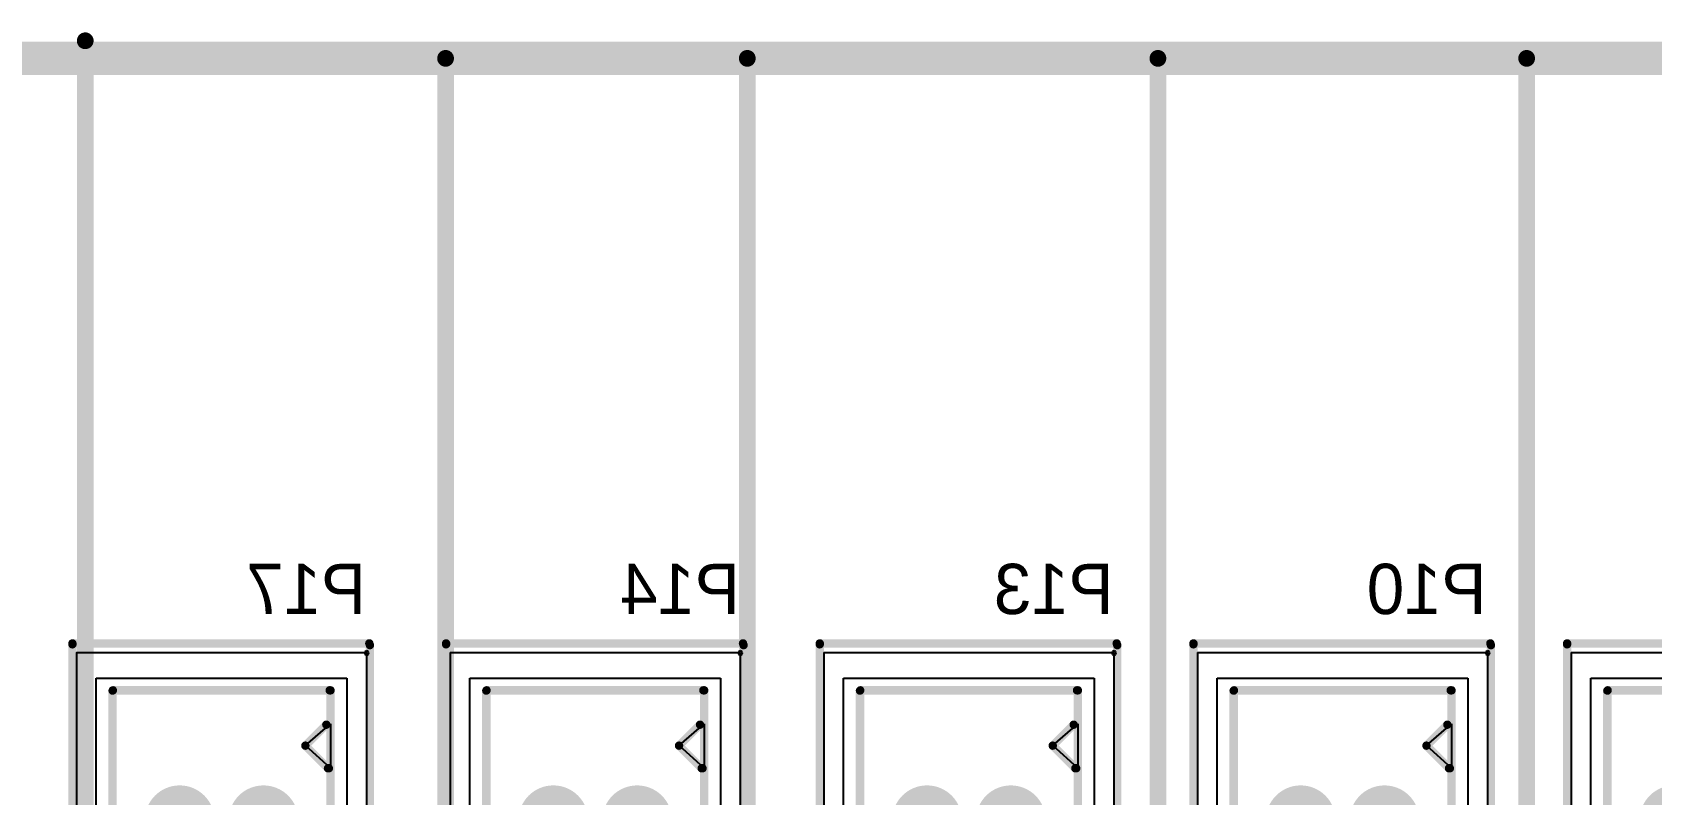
# Model space of a CAD drawing. Extents: x 11.67 to 17.2, y 3.98 to 12.28.
# Drawn here: x 13.093 to 15.025, y 11.372 to 12.281 of the extents above; entities that cross this region are included whole.
import ezdxf

# ---------------------------------------------------------------- set-up
doc = ezdxf.new("R2010")
doc.units = 0
doc.layers.get('0').update_dxf_attribs({"linetype": 'CONTINUOUS'})
for name, color, linetype in [('BOTTOMOVERLAY', 54, 'CONTINUOUS'), ('BOTTOMSOLDER', 6, 'CONTINUOUS'), ('INTERNALPLANE1', 76, 'CONTINUOUS'), ('MECHANICAL1', 6, 'CONTINUOUS'), ('MECHANICAL2', 216, 'CONTINUOUS'), ('MECHANICAL6', 56, 'CONTINUOUS'), ('MECHANICAL8', 56, 'CONTINUOUS'), ('TOPSOLDER', 216, 'CONTINUOUS')]:
    doc.layers.add(name, color=color, linetype=linetype)

# ---------------------------------------------------------------- blocks, each defined once
blk = doc.blocks.new('IDC_TH_16P_P2_54_C3406_B_3')
at = {"layer": 'BOTTOMOVERLAY', "const_width": 0.01}
for points in [[(-0.561, -0.178), (-0.561, 0.1763)], [(0.563, 0.177), (-0.5589, 0.177)], [(-0.103, 0.13), (-0.505, 0.13)], [(-0.505, -0.1297), (-0.505, 0.129)], [(-0.439, 0.1), (-0.464, 0.125)], [(-0.439, 0.1), (-0.412, 0.127)], [(-0.412, 0.127), (-0.412, 0.128)], [(0.5071, -0.13), (-0.5047, -0.13)], [(0.5622, -0.178), (-0.5599, -0.178)]]:
    blk.add_lwpolyline(points, dxfattribs=at)
at = {"layer": 'BOTTOMOVERLAY', "const_width": 0.005}
for points in [[(-0.5635, 0.1763, 1), (-0.5585, 0.1763, 1)], [(-0.5614, 0.177, 1), (-0.5564, 0.177, 1)], [(-0.5075, 0.13, 1), (-0.5025, 0.13, 1)], [(-0.5075, 0.129, 1), (-0.5025, 0.129, 1)], [(-0.4665, 0.125, 1), (-0.4615, 0.125, 1)], [(-0.4145, 0.128, 1), (-0.4095, 0.128, 1)], [(-0.4145, 0.127, 1), (-0.4095, 0.127, 1)], [(-0.4145, 0.127, 1), (-0.4095, 0.127, 1)], [(-0.4415, 0.1, 1), (-0.4365, 0.1, 1)], [(-0.4415, 0.1, 1), (-0.4365, 0.1, 1)], [(-0.5075, -0.1297, 1), (-0.5025, -0.1297, 1)], [(-0.5072, -0.13, 1), (-0.5022, -0.13, 1)], [(-0.5635, -0.178, 1), (-0.5585, -0.178, 1)], [(-0.5624, -0.178, 1), (-0.5574, -0.178, 1)]]:
    blk.add_lwpolyline(points, format="xyb", close=True, dxfattribs=at)
at = {"layer": 'BOTTOMSOLDER', "const_width": 0.034}
for points in [[(-0.367, 0.05, 1), (-0.333, 0.05, 1)], [(-0.367, -0.05, 1), (-0.333, -0.05, 1)]]:
    blk.add_lwpolyline(points, format="xyb", close=True, dxfattribs=at)
at = {"layer": 'INTERNALPLANE1', "const_width": 0.0416}
for points in [[(-0.3708, 0.05, 1), (-0.3292, 0.05, 1)], [(-0.3708, -0.05, 1), (-0.3292, -0.05, 1)]]:
    blk.add_lwpolyline(points, format="xyb", close=True, dxfattribs=at)
at = {"layer": 'MECHANICAL2'}
for p, q in [((-0.0787, 0.1732), (-0.5496, 0.1732)), ((-0.5496, 0.1732), (-0.5496, -0.1732)), ((-0.5197, -0.1496), (-0.5197, 0.1496)), ((-0.5197, 0.1496), (-0.0787, 0.1496)), ((-0.439, 0.1), (-0.465, 0.13)), ((-0.465, 0.13), (-0.412, 0.13)), ((-0.412, 0.13), (-0.439, 0.1)), ((0.5197, -0.1496), (-0.5197, -0.1496)), ((-0.5496, -0.1732), (0.5496, -0.1732))]:
    blk.add_line(p, q, dxfattribs=at)
at = {"layer": 'MECHANICAL6', "const_width": 0.002}
for points in [[(0.5496, 0.1732), (-0.5496, 0.1732)], [(-0.5496, -0.1732), (-0.5496, 0.1732)], [(0.5496, -0.1732), (-0.5496, -0.1732)]]:
    blk.add_lwpolyline(points, dxfattribs=at)
at = {"layer": 'MECHANICAL6', "const_width": 0.001}
for points in [[(-0.5501, 0.1732, 1), (-0.5491, 0.1732, 1)], [(-0.5501, 0.1732, 1), (-0.5491, 0.1732, 1)], [(-0.5501, -0.1732, 1), (-0.5491, -0.1732, 1)], [(-0.5501, -0.1732, 1), (-0.5491, -0.1732, 1)]]:
    blk.add_lwpolyline(points, format="xyb", close=True, dxfattribs=at)
at = {"layer": 'MECHANICAL8'}
for p, q in [((-0.5514, 0.175), (-0.5522, 0.1732)), ((-0.5496, 0.1758), (-0.5514, 0.175)), ((-0.5478, 0.175), (-0.5496, 0.1758)), ((-0.5471, 0.1732), (-0.5478, 0.175)), ((-0.5522, 0.1732), (-0.5522, 0.1732)), ((-0.5522, 0.1732), (-0.5514, 0.1714)), ((-0.5514, 0.1714), (-0.5496, 0.1707)), ((-0.5496, 0.1707), (-0.5478, 0.1714)), ((-0.5478, 0.1714), (-0.5471, 0.1732)), ((-0.5471, 0.1732), (-0.5471, 0.1732))]:
    blk.add_line(p, q, dxfattribs=at)
at = {"layer": 'TOPSOLDER', "const_width": 0.034}
for points in [[(-0.367, 0.05, 1), (-0.333, 0.05, 1)], [(-0.367, -0.05, 1), (-0.333, -0.05, 1)]]:
    blk.add_lwpolyline(points, format="xyb", close=True, dxfattribs=at)
blk = doc.blocks.new('IDC_TH_16P_P2_54_C3406_B_7')
at = {"layer": 'BOTTOMOVERLAY', "const_width": 0.01}
for points in [[(-0.561, -0.178), (-0.561, 0.1763)], [(0.563, 0.177), (-0.5589, 0.177)], [(-0.103, 0.13), (-0.505, 0.13)], [(-0.505, -0.1297), (-0.505, 0.129)], [(-0.439, 0.1), (-0.464, 0.125)], [(-0.439, 0.1), (-0.412, 0.127)], [(-0.412, 0.127), (-0.412, 0.128)], [(0.5071, -0.13), (-0.5047, -0.13)], [(0.5622, -0.178), (-0.5599, -0.178)]]:
    blk.add_lwpolyline(points, dxfattribs=at)
at = {"layer": 'BOTTOMOVERLAY', "const_width": 0.005}
for points in [[(-0.5635, 0.1763, 1), (-0.5585, 0.1763, 1)], [(-0.5614, 0.177, 1), (-0.5564, 0.177, 1)], [(-0.5075, 0.13, 1), (-0.5025, 0.13, 1)], [(-0.5075, 0.129, 1), (-0.5025, 0.129, 1)], [(-0.4665, 0.125, 1), (-0.4615, 0.125, 1)], [(-0.4145, 0.128, 1), (-0.4095, 0.128, 1)], [(-0.4145, 0.127, 1), (-0.4095, 0.127, 1)], [(-0.4145, 0.127, 1), (-0.4095, 0.127, 1)], [(-0.4415, 0.1, 1), (-0.4365, 0.1, 1)], [(-0.4415, 0.1, 1), (-0.4365, 0.1, 1)], [(-0.5075, -0.1297, 1), (-0.5025, -0.1297, 1)], [(-0.5072, -0.13, 1), (-0.5022, -0.13, 1)], [(-0.5635, -0.178, 1), (-0.5585, -0.178, 1)], [(-0.5624, -0.178, 1), (-0.5574, -0.178, 1)]]:
    blk.add_lwpolyline(points, format="xyb", close=True, dxfattribs=at)
at = {"layer": 'BOTTOMSOLDER', "const_width": 0.034}
for points in [[(-0.367, 0.05, 1), (-0.333, 0.05, 1)], [(-0.367, -0.05, 1), (-0.333, -0.05, 1)]]:
    blk.add_lwpolyline(points, format="xyb", close=True, dxfattribs=at)
at = {"layer": 'INTERNALPLANE1', "const_width": 0.0416}
for points in [[(-0.3708, 0.05, 1), (-0.3292, 0.05, 1)], [(-0.3708, -0.05, 1), (-0.3292, -0.05, 1)]]:
    blk.add_lwpolyline(points, format="xyb", close=True, dxfattribs=at)
at = {"layer": 'MECHANICAL2'}
for p, q in [((-0.0787, 0.1732), (-0.5496, 0.1732)), ((-0.5496, 0.1732), (-0.5496, -0.1732)), ((-0.5197, -0.1496), (-0.5197, 0.1496)), ((-0.5197, 0.1496), (-0.0787, 0.1496)), ((-0.439, 0.1), (-0.465, 0.13)), ((-0.465, 0.13), (-0.412, 0.13)), ((-0.412, 0.13), (-0.439, 0.1)), ((0.5197, -0.1496), (-0.5197, -0.1496)), ((-0.5496, -0.1732), (0.5496, -0.1732))]:
    blk.add_line(p, q, dxfattribs=at)
at = {"layer": 'MECHANICAL6', "const_width": 0.002}
for points in [[(0.5496, 0.1732), (-0.5496, 0.1732)], [(-0.5496, -0.1732), (-0.5496, 0.1732)], [(0.5496, -0.1732), (-0.5496, -0.1732)]]:
    blk.add_lwpolyline(points, dxfattribs=at)
at = {"layer": 'MECHANICAL6', "const_width": 0.001}
for points in [[(-0.5501, 0.1732, 1), (-0.5491, 0.1732, 1)], [(-0.5501, 0.1732, 1), (-0.5491, 0.1732, 1)], [(-0.5501, -0.1732, 1), (-0.5491, -0.1732, 1)], [(-0.5501, -0.1732, 1), (-0.5491, -0.1732, 1)]]:
    blk.add_lwpolyline(points, format="xyb", close=True, dxfattribs=at)
at = {"layer": 'MECHANICAL8'}
for p, q in [((-0.5514, 0.175), (-0.5522, 0.1732)), ((-0.5496, 0.1758), (-0.5514, 0.175)), ((-0.5478, 0.175), (-0.5496, 0.1758)), ((-0.5471, 0.1732), (-0.5478, 0.175)), ((-0.5522, 0.1732), (-0.5522, 0.1732)), ((-0.5522, 0.1732), (-0.5514, 0.1714)), ((-0.5514, 0.1714), (-0.5496, 0.1707)), ((-0.5496, 0.1707), (-0.5478, 0.1714)), ((-0.5478, 0.1714), (-0.5471, 0.1732)), ((-0.5471, 0.1732), (-0.5471, 0.1732))]:
    blk.add_line(p, q, dxfattribs=at)
at = {"layer": 'TOPSOLDER', "const_width": 0.034}
for points in [[(-0.367, 0.05, 1), (-0.333, 0.05, 1)], [(-0.367, -0.05, 1), (-0.333, -0.05, 1)]]:
    blk.add_lwpolyline(points, format="xyb", close=True, dxfattribs=at)
blk = doc.blocks.new('IDC_TH_16P_P2_54_C3406_B17')
at = {"layer": 'BOTTOMOVERLAY', "const_width": 0.01}
for points in [[(-0.561, -0.178), (-0.561, 0.1763)], [(0.563, 0.177), (-0.5589, 0.177)], [(-0.103, 0.13), (-0.505, 0.13)], [(-0.505, -0.1297), (-0.505, 0.129)], [(-0.439, 0.1), (-0.464, 0.125)], [(-0.439, 0.1), (-0.412, 0.127)], [(-0.412, 0.127), (-0.412, 0.128)], [(0.5071, -0.13), (-0.5047, -0.13)], [(0.5622, -0.178), (-0.5599, -0.178)]]:
    blk.add_lwpolyline(points, dxfattribs=at)
at = {"layer": 'BOTTOMOVERLAY', "const_width": 0.005}
for points in [[(-0.5635, 0.1763, 1), (-0.5585, 0.1763, 1)], [(-0.5614, 0.177, 1), (-0.5564, 0.177, 1)], [(-0.5075, 0.13, 1), (-0.5025, 0.13, 1)], [(-0.5075, 0.129, 1), (-0.5025, 0.129, 1)], [(-0.4665, 0.125, 1), (-0.4615, 0.125, 1)], [(-0.4145, 0.128, 1), (-0.4095, 0.128, 1)], [(-0.4145, 0.127, 1), (-0.4095, 0.127, 1)], [(-0.4145, 0.127, 1), (-0.4095, 0.127, 1)], [(-0.4415, 0.1, 1), (-0.4365, 0.1, 1)], [(-0.4415, 0.1, 1), (-0.4365, 0.1, 1)], [(-0.5075, -0.1297, 1), (-0.5025, -0.1297, 1)], [(-0.5072, -0.13, 1), (-0.5022, -0.13, 1)], [(-0.5635, -0.178, 1), (-0.5585, -0.178, 1)], [(-0.5624, -0.178, 1), (-0.5574, -0.178, 1)]]:
    blk.add_lwpolyline(points, format="xyb", close=True, dxfattribs=at)
at = {"layer": 'BOTTOMSOLDER', "const_width": 0.034}
for points in [[(-0.367, 0.05, 1), (-0.333, 0.05, 1)], [(-0.367, -0.05, 1), (-0.333, -0.05, 1)]]:
    blk.add_lwpolyline(points, format="xyb", close=True, dxfattribs=at)
at = {"layer": 'INTERNALPLANE1', "const_width": 0.0416}
for points in [[(-0.3708, 0.05, 1), (-0.3292, 0.05, 1)], [(-0.3708, -0.05, 1), (-0.3292, -0.05, 1)]]:
    blk.add_lwpolyline(points, format="xyb", close=True, dxfattribs=at)
at = {"layer": 'MECHANICAL2'}
for p, q in [((-0.0787, 0.1732), (-0.5496, 0.1732)), ((-0.5496, 0.1732), (-0.5496, -0.1732)), ((-0.5197, -0.1496), (-0.5197, 0.1496)), ((-0.5197, 0.1496), (-0.0787, 0.1496)), ((-0.439, 0.1), (-0.465, 0.13)), ((-0.465, 0.13), (-0.412, 0.13)), ((-0.412, 0.13), (-0.439, 0.1)), ((0.5197, -0.1496), (-0.5197, -0.1496)), ((-0.5496, -0.1732), (0.5496, -0.1732))]:
    blk.add_line(p, q, dxfattribs=at)
at = {"layer": 'MECHANICAL6', "const_width": 0.002}
for points in [[(0.5496, 0.1732), (-0.5496, 0.1732)], [(-0.5496, -0.1732), (-0.5496, 0.1732)], [(0.5496, -0.1732), (-0.5496, -0.1732)]]:
    blk.add_lwpolyline(points, dxfattribs=at)
at = {"layer": 'MECHANICAL6', "const_width": 0.001}
for points in [[(-0.5501, 0.1732, 1), (-0.5491, 0.1732, 1)], [(-0.5501, 0.1732, 1), (-0.5491, 0.1732, 1)], [(-0.5501, -0.1732, 1), (-0.5491, -0.1732, 1)], [(-0.5501, -0.1732, 1), (-0.5491, -0.1732, 1)]]:
    blk.add_lwpolyline(points, format="xyb", close=True, dxfattribs=at)
at = {"layer": 'MECHANICAL8'}
for p, q in [((-0.5514, 0.175), (-0.5522, 0.1732)), ((-0.5496, 0.1758), (-0.5514, 0.175)), ((-0.5478, 0.175), (-0.5496, 0.1758)), ((-0.5471, 0.1732), (-0.5478, 0.175)), ((-0.5522, 0.1732), (-0.5522, 0.1732)), ((-0.5522, 0.1732), (-0.5514, 0.1714)), ((-0.5514, 0.1714), (-0.5496, 0.1707)), ((-0.5496, 0.1707), (-0.5478, 0.1714)), ((-0.5478, 0.1714), (-0.5471, 0.1732)), ((-0.5471, 0.1732), (-0.5471, 0.1732))]:
    blk.add_line(p, q, dxfattribs=at)
at = {"layer": 'TOPSOLDER', "const_width": 0.034}
for points in [[(-0.367, 0.05, 1), (-0.333, 0.05, 1)], [(-0.367, -0.05, 1), (-0.333, -0.05, 1)]]:
    blk.add_lwpolyline(points, format="xyb", close=True, dxfattribs=at)
blk = doc.blocks.new('IDC_TH_16P_P2_54_C3406_B18')
at = {"layer": 'BOTTOMOVERLAY', "const_width": 0.01}
for points in [[(-0.561, -0.178), (-0.561, 0.1763)], [(0.563, 0.177), (-0.5589, 0.177)], [(-0.103, 0.13), (-0.505, 0.13)], [(-0.505, -0.1297), (-0.505, 0.129)], [(-0.439, 0.1), (-0.464, 0.125)], [(-0.439, 0.1), (-0.412, 0.127)], [(-0.412, 0.127), (-0.412, 0.128)], [(0.5071, -0.13), (-0.5047, -0.13)], [(0.5622, -0.178), (-0.5599, -0.178)]]:
    blk.add_lwpolyline(points, dxfattribs=at)
at = {"layer": 'BOTTOMOVERLAY', "const_width": 0.005}
for points in [[(-0.5635, 0.1763, 1), (-0.5585, 0.1763, 1)], [(-0.5614, 0.177, 1), (-0.5564, 0.177, 1)], [(-0.5075, 0.13, 1), (-0.5025, 0.13, 1)], [(-0.5075, 0.129, 1), (-0.5025, 0.129, 1)], [(-0.4665, 0.125, 1), (-0.4615, 0.125, 1)], [(-0.4145, 0.128, 1), (-0.4095, 0.128, 1)], [(-0.4145, 0.127, 1), (-0.4095, 0.127, 1)], [(-0.4145, 0.127, 1), (-0.4095, 0.127, 1)], [(-0.4415, 0.1, 1), (-0.4365, 0.1, 1)], [(-0.4415, 0.1, 1), (-0.4365, 0.1, 1)], [(-0.5075, -0.1297, 1), (-0.5025, -0.1297, 1)], [(-0.5072, -0.13, 1), (-0.5022, -0.13, 1)], [(-0.5635, -0.178, 1), (-0.5585, -0.178, 1)], [(-0.5624, -0.178, 1), (-0.5574, -0.178, 1)]]:
    blk.add_lwpolyline(points, format="xyb", close=True, dxfattribs=at)
at = {"layer": 'BOTTOMSOLDER', "const_width": 0.034}
for points in [[(-0.367, 0.05, 1), (-0.333, 0.05, 1)], [(-0.367, -0.05, 1), (-0.333, -0.05, 1)]]:
    blk.add_lwpolyline(points, format="xyb", close=True, dxfattribs=at)
at = {"layer": 'INTERNALPLANE1', "const_width": 0.0416}
for points in [[(-0.3708, 0.05, 1), (-0.3292, 0.05, 1)], [(-0.3708, -0.05, 1), (-0.3292, -0.05, 1)]]:
    blk.add_lwpolyline(points, format="xyb", close=True, dxfattribs=at)
at = {"layer": 'MECHANICAL2'}
for p, q in [((-0.0787, 0.1732), (-0.5496, 0.1732)), ((-0.5496, 0.1732), (-0.5496, -0.1732)), ((-0.5197, -0.1496), (-0.5197, 0.1496)), ((-0.5197, 0.1496), (-0.0787, 0.1496)), ((-0.439, 0.1), (-0.465, 0.13)), ((-0.465, 0.13), (-0.412, 0.13)), ((-0.412, 0.13), (-0.439, 0.1)), ((0.5197, -0.1496), (-0.5197, -0.1496)), ((-0.5496, -0.1732), (0.5496, -0.1732))]:
    blk.add_line(p, q, dxfattribs=at)
at = {"layer": 'MECHANICAL6', "const_width": 0.002}
for points in [[(0.5496, 0.1732), (-0.5496, 0.1732)], [(-0.5496, -0.1732), (-0.5496, 0.1732)], [(0.5496, -0.1732), (-0.5496, -0.1732)]]:
    blk.add_lwpolyline(points, dxfattribs=at)
at = {"layer": 'MECHANICAL6', "const_width": 0.001}
for points in [[(-0.5501, 0.1732, 1), (-0.5491, 0.1732, 1)], [(-0.5501, 0.1732, 1), (-0.5491, 0.1732, 1)], [(-0.5501, -0.1732, 1), (-0.5491, -0.1732, 1)], [(-0.5501, -0.1732, 1), (-0.5491, -0.1732, 1)]]:
    blk.add_lwpolyline(points, format="xyb", close=True, dxfattribs=at)
at = {"layer": 'MECHANICAL8'}
for p, q in [((-0.5514, 0.175), (-0.5522, 0.1732)), ((-0.5496, 0.1758), (-0.5514, 0.175)), ((-0.5478, 0.175), (-0.5496, 0.1758)), ((-0.5471, 0.1732), (-0.5478, 0.175)), ((-0.5522, 0.1732), (-0.5522, 0.1732)), ((-0.5522, 0.1732), (-0.5514, 0.1714)), ((-0.5514, 0.1714), (-0.5496, 0.1707)), ((-0.5496, 0.1707), (-0.5478, 0.1714)), ((-0.5478, 0.1714), (-0.5471, 0.1732)), ((-0.5471, 0.1732), (-0.5471, 0.1732))]:
    blk.add_line(p, q, dxfattribs=at)
at = {"layer": 'TOPSOLDER', "const_width": 0.034}
for points in [[(-0.367, 0.05, 1), (-0.333, 0.05, 1)], [(-0.367, -0.05, 1), (-0.333, -0.05, 1)]]:
    blk.add_lwpolyline(points, format="xyb", close=True, dxfattribs=at)
blk = doc.blocks.new('IDC_TH_16P_P2_54_C3406_B21')
at = {"layer": 'BOTTOMOVERLAY', "const_width": 0.01}
for points in [[(-0.561, -0.178), (-0.561, 0.1763)], [(-0.505, -0.1297), (-0.505, 0.129)], [(0.5071, -0.13), (-0.5047, -0.13)], [(0.5622, -0.178), (-0.5599, -0.178)]]:
    blk.add_lwpolyline(points, dxfattribs=at)
at = {"layer": 'BOTTOMOVERLAY', "const_width": 0.005}
for points in [[(-0.5075, -0.1297, 1), (-0.5025, -0.1297, 1)], [(-0.5072, -0.13, 1), (-0.5022, -0.13, 1)], [(-0.5635, -0.178, 1), (-0.5585, -0.178, 1)], [(-0.5624, -0.178, 1), (-0.5574, -0.178, 1)]]:
    blk.add_lwpolyline(points, format="xyb", close=True, dxfattribs=at)
at = {"layer": 'BOTTOMSOLDER', "const_width": 0.034}
blk.add_lwpolyline([(-0.367, -0.05, 1), (-0.333, -0.05, 1)], format="xyb", close=True, dxfattribs=at)
at = {"layer": 'INTERNALPLANE1', "const_width": 0.0416}
blk.add_lwpolyline([(-0.3708, -0.05, 1), (-0.3292, -0.05, 1)], format="xyb", close=True, dxfattribs=at)
at = {"layer": 'MECHANICAL2'}
for p, q in [((-0.5496, 0.1732), (-0.5496, -0.1732)), ((-0.5197, -0.1496), (-0.5197, 0.1496)), ((0.5197, -0.1496), (-0.5197, -0.1496)), ((-0.5496, -0.1732), (0.5496, -0.1732))]:
    blk.add_line(p, q, dxfattribs=at)
at = {"layer": 'MECHANICAL6', "const_width": 0.002}
for points in [[(-0.5496, -0.1732), (-0.5496, 0.1732)], [(0.5496, -0.1732), (-0.5496, -0.1732)]]:
    blk.add_lwpolyline(points, dxfattribs=at)
at = {"layer": 'MECHANICAL6', "const_width": 0.001}
blk.add_lwpolyline([(-0.5501, -0.1732, 1), (-0.5491, -0.1732, 1)], format="xyb", close=True, dxfattribs=at)
blk.add_lwpolyline([(-0.5501, -0.1732, 1), (-0.5491, -0.1732, 1)], format="xyb", close=True, dxfattribs=at)
at = {"layer": 'TOPSOLDER', "const_width": 0.034}
blk.add_lwpolyline([(-0.367, -0.05, 1), (-0.333, -0.05, 1)], format="xyb", close=True, dxfattribs=at)

msp = doc.modelspace()

# ---------------------------------------------------------------- linework, layer by layer
at = {"layer": 'INTERNALPLANE1'}
for points, const_width in [([(11.756, 12.25), (17.1058, 12.25)], 0.04), ([(13.156, 10.301), (13.156, 12.271)], 0.02), ([(13.586, 10.171), (13.586, 12.25)], 0.02), ([(13.946, 8.891), (13.946, 12.25)], 0.02), ([(14.436, 10.461), (14.436, 12.25)], 0.02), ([(14.876, 9.991), (14.876, 12.25)], 0.02)]:
    msp.add_lwpolyline(points, dxfattribs=dict(at, const_width=const_width))
at = {"layer": 'INTERNALPLANE1', "const_width": 0.01}
for points in [[(13.151, 12.271, 1), (13.161, 12.271, 1)], [(13.581, 12.25, 1), (13.591, 12.25, 1)], [(13.941, 12.25, 1), (13.951, 12.25, 1)], [(14.431, 12.25, 1), (14.441, 12.25, 1)], [(14.871, 12.25, 1), (14.881, 12.25, 1)]]:
    msp.add_lwpolyline(points, format="xyb", close=True, dxfattribs=at)
at = {"layer": 'MECHANICAL1', "const_width": 0.012}
msp.add_lwpolyline([(11.756, 12.25), (17.1058, 12.25)], dxfattribs=at)

# ---------------------------------------------------------------- block references
at = {"rotation": 270}
for name, p in [('IDC_TH_16P_P2_54_C3406_B17', (13.3187, 10.991)), ('IDC_TH_16P_P2_54_C3406_B_7', (13.7646, 10.991)), ('IDC_TH_16P_P2_54_C3406_B_3', (14.2105, 10.991)), ('IDC_TH_16P_P2_54_C3406_B18', (14.6564, 10.991)), ('IDC_TH_16P_P2_54_C3406_B21', (15.1023, 10.991))]:
    msp.add_blockref(name, p, dxfattribs=at)

# ---------------------------------------------------------------- texts
at = {"layer": 'BOTTOMOVERLAY', "text_generation_flag": 2}
for s, p in [('P17', (13.491, 11.587)), ('P14', (13.937, 11.587)), ('P13', (14.383, 11.587)), ('P10', (14.828, 11.587))]:
    msp.add_text(s, height=0.06, rotation=360, dxfattribs=at).set_placement(p)

doc.saveas('drawing.dxf')
